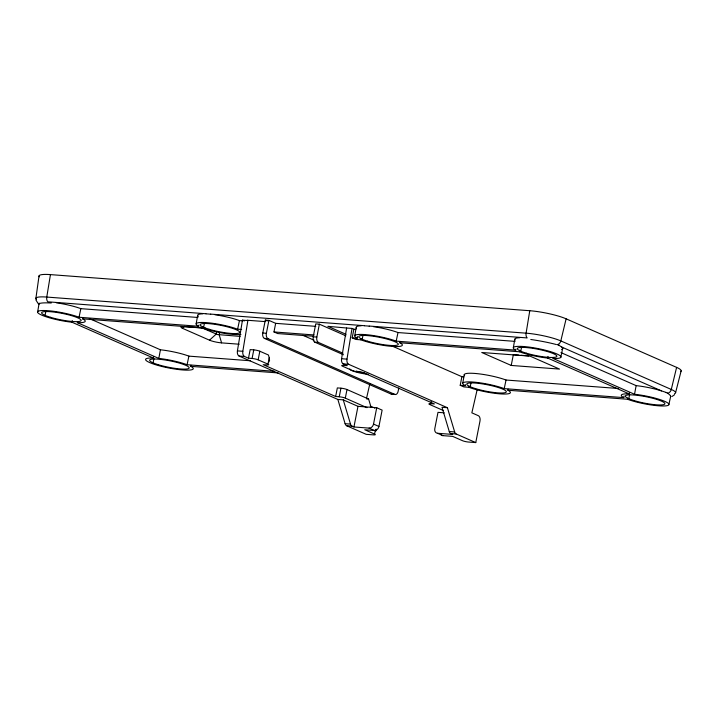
<?xml version="1.0" encoding="UTF-8"?>
<svg xmlns="http://www.w3.org/2000/svg" width="717" height="717" viewBox="0 0 717 717"><rect width="100%" height="100%" fill="white"/><g stroke="black" fill="none" stroke-linecap="round" stroke-linejoin="round"><path stroke-width="1.08" d="M35.859 298.595L39.032 275.964M680.496 371.603A26.646 4.356 11.1 0 0 676.606 367.382L566.125 318.823A26.646 4.356 11.1 0 0 529.773 310.721L50.45 274.611L46.766 297.062A4.445 2.581 -85.7 0 0 47.842 301.812L205.913 313.75M375.376 429.94L374.561 434.072L364.747 429.752L374.471 430.487A4.445 3.54 -66.3 0 0 378.926 426.454L382.125 410.115L376.73 407.74L357.989 406.333L343.255 399.862L337.85 399.45L239.075 356.044A4.445 2.581 -85.7 0 1 237.417 350.891L242.463 320.167L247.867 320.571L242.83 351.294A4.445 2.581 -85.7 0 0 244.479 356.448L248.485 358.213L252.088 358.482A4.445 0.726 11.1 0 1 258.147 359.835L267.97 364.146L269.233 357.693L268.427 355.005L259.832 351.231A4.445 0.726 11.1 0 0 253.773 349.878L250.17 349.609L248.485 358.213M443.563 410.608L429.635 404.487A4.445 0.726 11.1 0 1 430.783 403.68L434.394 403.949L361.96 372.123L358.357 371.854A4.445 0.726 11.1 0 1 352.298 370.501L342.475 366.181A4.445 0.726 11.1 0 1 343.631 365.374L347.234 365.652L343.228 363.886A4.445 2.581 -85.7 0 1 341.57 358.733L346.616 328.01L327.839 326.325L346.06 334.328M477.092 389.976L471.849 412.84L478.373 415.708A4.445 2.581 -85.7 0 1 479.987 421.085L475.765 442.586L456.155 433.973A4.445 2.581 -85.7 0 1 454.668 431.948L447.408 407.704L348.632 364.299A4.445 2.581 -85.7 0 1 346.983 359.145L352.02 328.422L346.616 328.01M529.773 310.721L526.09 333.172A4.445 2.581 -85.7 0 0 527.165 337.922L369.183 326.056M37.58 312.262L39.148 303.121M513.354 347.557L514.797 339.311M462.761 383.174L464.293 374.552M196.162 323.752L197.659 315.417M354.736 335.699L356.232 327.364M278.205 372.939L190.758 366.342A24.27 3.961 11.1 0 1 181.903 369.891A24.27 3.961 11.1 0 1 150.346 362.856A24.27 3.961 11.1 0 1 153.411 358.025L71.969 322.229A24.27 3.961 11.1 0 1 41.093 314.844A24.27 3.961 11.1 0 1 47.071 310.631A24.27 3.961 11.1 0 1 79.049 317.255L198.6 326.262L198.797 325.186M274.53 371.316L187.074 364.729A24.27 3.961 11.1 0 0 158.815 358.428L77.373 322.641A24.27 3.961 11.1 0 0 82.733 318.868L202.284 327.875L202.481 326.8M352.02 328.422L353.866 329.228L352.172 337.824L357.174 338.2L357.469 336.587M352.172 337.824L355.856 339.446L360.857 339.822L361.054 338.747M392.324 346.132L461.891 376.703L460.206 385.307L465.199 385.683L465.396 384.608M460.206 385.307L463.89 386.92L468.882 387.297L469.079 386.221M357.174 338.2A24.27 3.961 11.1 0 1 365.105 334.588A24.27 3.961 11.1 0 1 396.187 341.14L515.747 350.147L515.944 349.071M360.857 339.822A24.27 3.961 11.1 0 0 391.939 346.383A24.27 3.961 11.1 0 0 399.871 342.762L519.431 351.769L519.717 350.156M465.199 385.683A24.27 3.961 11.1 0 1 473.13 382.062A24.27 3.961 11.1 0 1 504.221 388.623L623.772 397.621L624.068 396.008M468.882 387.297A24.27 3.961 11.1 0 0 499.964 393.857A24.27 3.961 11.1 0 0 507.905 390.236L627.456 399.244L627.653 398.168M153.411 358.025L153.617 356.941M158.815 358.428L160.42 349.788L89.302 318.536M623.772 397.621A24.27 3.961 11.1 0 1 629.132 393.857L629.329 392.782M627.456 399.244A24.27 3.961 11.1 0 0 659.434 405.867A24.27 3.961 11.1 0 0 665.412 401.654A24.27 3.961 11.1 0 0 634.536 394.269L636.131 385.629L560.954 352.594M216.57 331.989L216.149 334.14L209.481 340.181L182.468 328.314L184.69 326.298M219.599 332.67L219.178 334.812L221.598 342.887L239.218 344.214M252.088 358.482L253.773 349.878M398.804 387.969L398.168 391.186A4.445 2.581 -85.7 0 1 394.87 394.413L391.267 394.144L264.385 338.379A4.445 2.581 -85.7 0 1 262.772 333.002L265.299 320.096L268.902 320.374L275.66 323.34L315.812 326.36M258.147 359.835L259.832 351.231M394.87 394.413L267.988 338.648A4.445 2.581 -85.7 0 1 266.374 333.271L268.902 320.374M313.347 336.246L277.649 333.557L273.975 331.935L275.66 323.34M343.488 354.772L314.835 342.179A4.445 2.581 -85.7 0 1 313.23 336.802L315.758 323.896L319.361 324.174L345.863 335.816M343.004 353.239L318.438 342.448A4.445 2.581 -85.7 0 1 316.833 337.071L319.361 324.174M366.996 407.668L345.307 398.132A4.445 0.726 11.1 0 0 339.249 396.788L335.646 396.51L337.331 387.915L340.933 388.184A4.445 0.726 11.1 0 1 346.992 389.537L368.601 399.028L371.021 407.104M339.249 396.788L340.933 388.184M345.307 398.132L346.992 389.537M374.471 430.487L369.076 428.112L353.938 426.974L357.989 406.333M369.076 428.112A4.445 3.54 -66.3 0 0 373.521 424.088L376.73 407.74M430.783 403.68L431.213 401.529M511.221 365.446L481.761 352.495L530.051 356.134L559.52 369.085L511.221 365.446L513.336 354.691L518.821 355.112M71.969 322.229L72.3 320.624M77.373 322.641L77.597 321.566M629.132 393.857L547.68 358.07L548.012 356.457M634.536 394.269L553.085 358.473L553.309 357.407M45.037 315.363L45.942 311.061M153.062 362.838L153.967 358.545M203.61 327.31L204.515 323.008M362.184 339.249L363.089 334.956M470.209 386.732L471.114 382.43M520.748 351.196L521.662 346.903M628.782 398.67L629.687 394.377M79.049 317.255L80.86 308.66L197.928 317.479M82.733 318.868L82.957 317.801M187.074 364.729L188.894 356.134L250.215 360.759M190.758 366.342L190.982 365.276M198.6 326.262A24.27 3.961 11.1 0 1 206.532 322.641A24.27 3.961 11.1 0 1 237.623 329.202L239.433 320.607L242.355 320.831M396.187 341.14L398.007 332.554L515.075 341.373M399.871 342.762L400.104 341.686M504.221 388.623L506.032 380.028L618.646 388.515M507.905 390.236L508.129 389.161M560.757 357.425L562.72 348.148M668.925 404.236L670.736 396.151M366.468 398.571L369.891 383.613M566.125 318.823L560.811 340.907A4.445 3.54 -66.3 0 1 557.324 344.644L558.642 345.164M676.606 367.382L671.291 389.456A4.445 3.54 -66.3 0 1 667.805 393.203L666.693 392.647M675.62 392.558L681.141 370.877M674.625 394.673L672.017 396.492M268.508 362.506L269.547 360.526L269.233 357.693M210.583 314.1L364.46 325.697M265.129 321.592L247.105 320.239L247.867 320.571M353.866 329.228L355.811 329.372M237.623 329.202L241.62 329.497M273.975 331.935L314.127 334.964M205.689 328.278L184.771 326.701A8.882 1.452 11.1 0 0 182.468 328.314M262.772 333.002L266.374 333.271M313.23 336.802L316.833 337.071M521.017 355.273L528.698 355.856M240.096 336.39L217.466 334.543L200.142 327.104M264.385 338.379L267.988 338.648M314.835 342.179L318.438 342.448M237.417 350.891L242.83 351.294M341.57 358.733L346.983 359.145M239.075 356.044L244.479 356.448M343.228 363.886L348.632 364.299M461.891 376.703L463.836 376.846M366.539 398.876L368.601 399.028M447.408 407.704L442.004 407.301L449.263 431.544A4.445 2.581 -85.7 0 0 450.751 433.561L452.687 434.412L437.549 433.274A4.445 3.54 -66.3 0 1 434.789 428.703L437.988 412.356L444.28 412.831M337.85 399.45L345.11 423.693L350.514 424.106A4.445 2.581 -85.7 0 0 352.011 426.122L353.938 426.974M449.263 431.544L454.668 431.948M345.11 423.693A4.445 2.581 -85.7 0 0 346.598 425.719L352.011 426.122M450.751 433.561L456.155 433.973M437.549 433.274L442.945 435.64L452.678 436.375L462.501 440.695A4.445 0.726 11.1 0 0 468.559 442.048L475.765 442.586M559.072 345.361L561.805 347.082L661.495 390.89L666.21 392.45M302.87 335.296L314.127 340.243M265.299 320.096L267.342 320.992M242.463 320.167L244.3 320.974M370.232 406.109L373.225 407.426M335.646 396.51L263.22 364.684L266.823 364.953A4.445 0.726 11.1 0 0 267.97 364.146M373.521 424.088L378.926 426.454M346.598 425.719L366.208 434.332L373.414 434.878A4.445 0.726 11.1 0 0 374.561 434.072M38.109 303.488L35.886 299.93M343.255 399.862L350.514 424.106M198.322 316.448A24.432 3.988 11.1 0 1 202.678 313.831M214.912 314.754A24.432 3.988 11.1 0 1 239.433 320.607M356.546 328.027A24.432 3.988 11.1 0 1 361.251 325.778M373.485 326.701A24.432 3.988 11.1 0 1 398.007 332.554M240.921 334.454A24.27 3.961 11.1 0 1 202.284 327.875M160.42 349.788A24.432 3.988 11.1 0 1 188.894 356.134M221.598 342.887A8.882 1.452 11.1 0 1 209.481 340.181M39.31 276.807A26.646 4.356 11.1 0 1 50.45 274.611M392.979 393.875A4.445 2.581 -85.7 0 1 391.267 394.144M56.338 302.807A24.432 3.988 11.1 0 1 80.86 308.66M39.014 304.286A24.432 3.029 7.3 0 1 51.266 303.004M36.477 299.536A25.453 4.159 11.1 0 1 46.766 297.062L526.09 333.172A25.453 4.159 11.1 0 1 560.811 340.907L671.291 389.456A25.453 4.159 11.1 0 1 674.509 393.705M206.084 313.885A24.002 8.21 19.3 0 1 210.717 314.252M530.777 339.482A24.432 2.187 10.1 0 1 556.401 344.563M561.805 347.082A24.432 3.988 11.1 0 1 561.599 349.43M515.111 339.975A24.432 3.988 11.1 0 1 519.816 337.725M364.63 325.832A24.244 8.237 19.2 0 1 369.318 326.208M636.131 385.629A24.432 3.988 11.1 0 1 661.495 390.89M667.437 393.149A24.432 4.92 14.9 0 1 670.547 396.904M515.747 350.147A24.27 3.961 11.1 0 1 524.593 346.607A24.27 3.961 11.1 0 1 556.159 353.642A24.27 3.961 11.1 0 1 553.085 358.473M547.68 358.07A24.27 3.961 11.1 0 1 519.431 351.769M368.188 374.283A12.216 1.999 11.1 0 1 355.695 371.935A12.216 1.999 11.1 0 1 349.833 368.941M464.589 375.52A24.432 3.988 11.1 0 1 477.782 373.709A24.432 3.988 11.1 0 1 506.032 380.028M442.945 435.64A4.445 3.54 -66.3 0 1 440.579 434.072M374.632 408.116A4.445 2.581 -85.7 0 1 374.83 408.287M376.093 429.178A4.445 0.726 11.1 0 1 376.317 429.411M376.174 429.366A4.768 3.235 45.7 0 1 375.385 431.517M558.91 345.101A22.998 7.322 -2.6 0 1 559.332 345.307M665.914 392.522A22.998 7.107 -1.7 0 1 666.38 392.71M364.828 372.992A7.107 1.165 11.1 0 1 356.349 371.048M475.658 388.677A20.139 3.289 11.1 0 0 506.292 391.921A20.139 3.289 11.1 0 0 477.701 383.272A20.139 3.289 11.1 0 0 475.658 388.677M367.633 341.202A20.139 3.289 11.1 0 0 398.267 344.447A20.139 3.289 11.1 0 0 369.676 335.798A20.139 3.289 11.1 0 0 367.633 341.202M526.206 353.149A20.139 3.289 11.1 0 0 556.84 356.394A20.139 3.289 11.1 0 0 528.241 347.745A20.139 3.289 11.1 0 0 526.206 353.149M634.231 400.624A20.139 3.289 11.1 0 0 664.865 403.868A20.139 3.289 11.1 0 0 636.275 395.219A20.139 3.289 11.1 0 0 634.231 400.624M158.52 364.792A20.139 3.289 11.1 0 0 189.145 368.036A20.139 3.289 11.1 0 0 160.554 359.387A20.139 3.289 11.1 0 0 158.52 364.792M50.495 317.308A20.139 3.289 11.1 0 0 81.12 320.553A20.139 3.289 11.1 0 0 52.529 311.904A20.139 3.289 11.1 0 0 50.495 317.308M209.059 329.255A20.139 3.289 11.1 0 0 239.693 332.5A20.139 3.289 11.1 0 0 211.103 323.851A20.139 3.289 11.1 0 0 209.059 329.255"/></g></svg>
